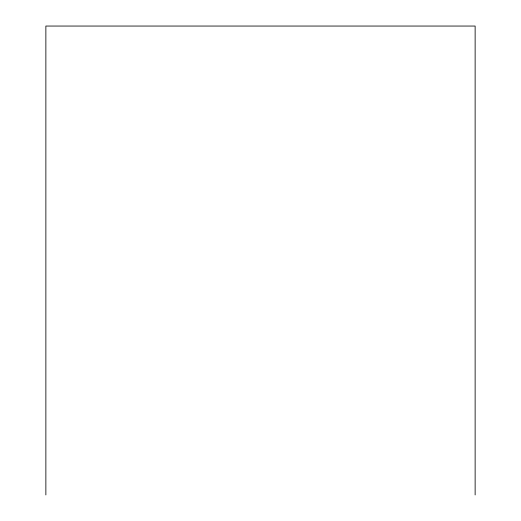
<?xml version="1.0" encoding="UTF-8"?>
<svg xmlns="http://www.w3.org/2000/svg" width="521" height="521" viewBox="0 0 521 521"><rect width="100%" height="100%" fill="white"/><g stroke="black" fill="none" stroke-linecap="round" stroke-linejoin="round"><path stroke-width="0.78" d="M475.132 494.95L475.132 26.05L45.868 26.05L45.868 494.95"/></g></svg>
